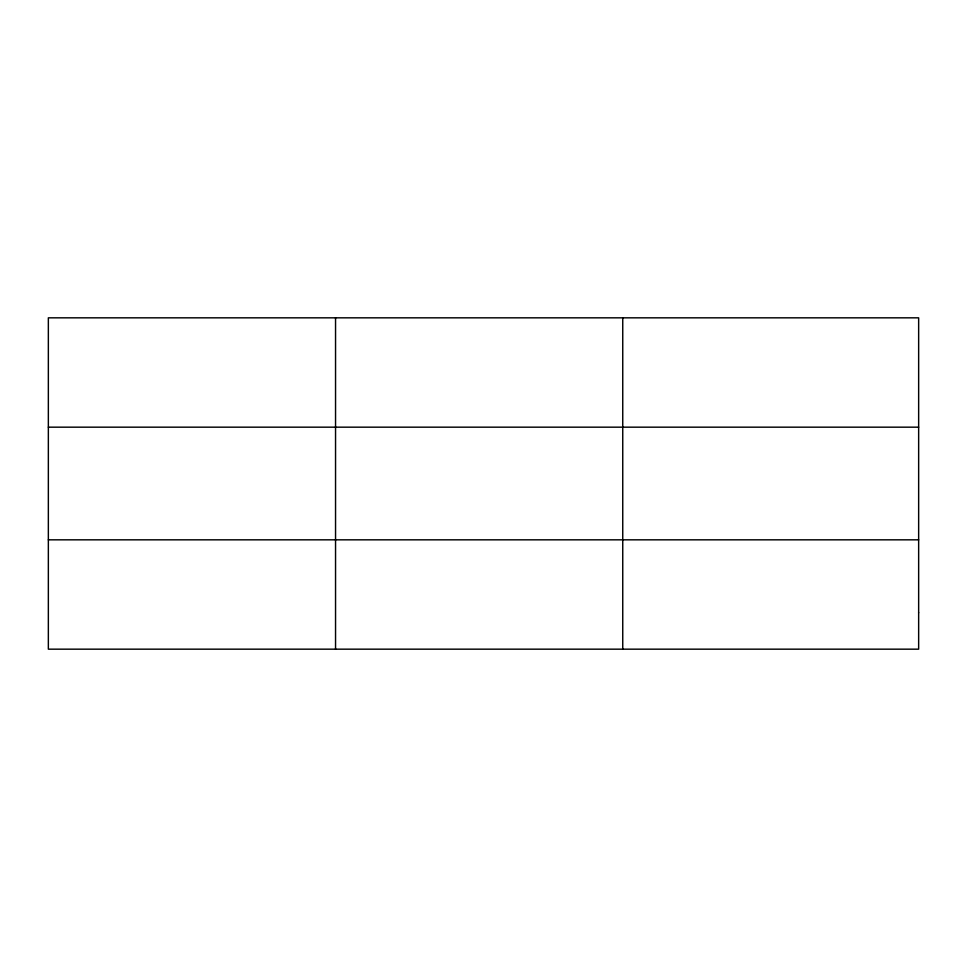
<?xml version="1.0" encoding="UTF-8"?>
<svg xmlns="http://www.w3.org/2000/svg" width="967" height="967" viewBox="0 0 967 967"><rect width="100%" height="100%" fill="white"/><g stroke="black" fill="none" stroke-linecap="round" stroke-linejoin="round"><path stroke-width="1.45" d="M335.549 649.171L335.549 317.829M622.748 649.171L622.748 317.829M48.35 427.172L918.65 427.172M48.35 539.828L918.65 539.828M918.65 612.727L918.65 649.171L48.35 649.171L48.35 317.829L918.65 317.829L918.65 612.727"/></g></svg>
